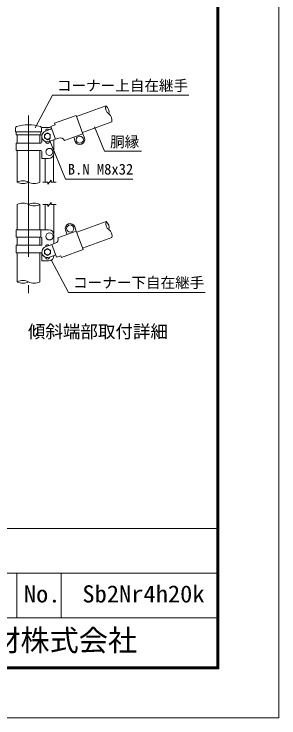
# Model space of a CAD drawing. Units: millimetres, scale not verified. Extents: x -4200 to 4200, y -2970 to 2970.
# Drawn here: x 3008 to 4200, y -2970 to 190 of the extents above; entities that cross this region are included whole.
import ezdxf
from ezdxf.enums import TextEntityAlignment as Align

# ---------------------------------------------------------------- set-up
doc = ezdxf.new("R2010")
doc.units = ezdxf.units.MM
doc.header["$LTSCALE"] = 20
doc.linetypes.add('USER1', pattern=[50.8, 31.75, -6.35, 6.35, -6.35])
for name, color, linetype, lineweight in [('0-0_D-BMK', 2, 'USER1', 13), ('0-1_D-STR1', 1, 'Continuous', 18), ('0-2_D-STR-DIM', 7, 'Continuous', 9), ('0-5_D-STR3', 3, 'Continuous', 13), ('0-7_D-STR-TXT', 7, 'Continuous', 9), ('0-8_D-TTL', 7, 'Continuous', 9)]:
    doc.layers.add(name, color=color, linetype=linetype, lineweight=lineweight)
doc.layers.add('0-4_D-TTL-TXT', color=7, linetype='Continuous')
doc.styles.add('ＭＳ ゴシック', font='')
doc.styles.get('ＭＳ ゴシック').set_extended_font_data('MS Gothic')

msp = doc.modelspace()

# ---------------------------------------------------------------- linework, layer by layer
at = {"layer": '0-0_D-BMK'}
msp.add_line((3073.2, -264.66), (3073.2, -1062.08), dxfattribs=at)
at = {"layer": '0-1_D-STR1'}
for p, q in [((3289.67, -270.22), (3421.23, -222.33)), ((3315.73, -341.82), (3447.29, -293.94)), ((3022.4, -352.59), (3022.4, -388.59)), ((3124, -352.59), (3124, -388.59)), ((3022.4, -422.59), (3022.4, -564.59)), ((3124, -422.59), (3124, -564.59)), ((3022.4, -664.59), (3022.4, -777.96)), ((3124, -664.59), (3124, -777.96)), ((3290.17, -789.58), (3421.73, -741.69)), ((3022.4, -811.96), (3022.4, -847.96)), ((3124, -811.96), (3124, -847.96)), ((3316.23, -861.18), (3447.79, -813.3)), ((3022.4, -881.96), (3022.4, -1011.96)), ((3124, -881.96), (3124, -1011.96))]:
    msp.add_line(p, q, dxfattribs=at)
at = {"layer": '0-2_D-STR-DIM'}
for p, q in [((3137.2, -564.59), (3159.7, -564.59)), ((3159.7, -573.59), (3174.7, -555.59)), ((3159.7, -573.59), (3159.7, -564.59)), ((3174.7, -564.59), (3174.7, -555.59)), ((3174.7, -564.59), (3197.2, -564.59)), ((3159.7, -673.59), (3174.7, -655.59)), ((3174.7, -664.59), (3174.7, -655.59)), ((3137.2, -664.59), (3159.7, -664.59)), ((3159.7, -673.59), (3159.7, -664.59)), ((3174.7, -664.59), (3197.2, -664.59))]:
    msp.add_line(p, q, dxfattribs=at)
for centre, radius, start, end in [((3453.34, -230.92), 33.24, 165.03504, 234.96496), ((3402.14, -249.55), 33.24, 345.03504, 54.96496), ((3415.17, -285.35), 33.24, 345.03422, 54.96578), ((3047.8, -615.36), 56.76, 63.41723, 116.58277), ((3047.8, -513.83), 56.76, 243.41723, 296.58277), ((3098.6, -513.83), 56.76, 243.41722, 296.58278), ((3047.8, -715.35), 56.76, 63.41485, 116.58515), ((3098.6, -715.35), 56.76, 63.41488, 116.58512), ((3098.6, -613.84), 56.76, 243.41488, 296.58512), ((3453.84, -750.28), 33.24, 165.03504, 234.96496), ((3402.64, -768.91), 33.24, 345.03504, 54.96496), ((3415.67, -804.71), 33.24, 345.03422, 54.96578), ((3047.8, -1062.71), 56.75, 63.41365, 116.58635), ((3047.8, -961.2), 56.75, 243.41365, 296.58635), ((3098.6, -961.2), 56.75, 243.41374, 296.58626)]:
    msp.add_arc(centre, radius, start, end, dxfattribs=at)
at = {"layer": '0-5_D-STR3'}
for p, q in [((3190.26, -300.01), (3287.62, -264.58)), ((3287.62, -264.58), (3317.71, -347.27)), ((3174.14, -314.17), (3195.07, -371.69)), ((3014.15, -320.55), (3014.15, -338.59)), ((3014.15, -338.59), (3131.75, -338.59)), ((3017.35, -338.59), (3017.35, -352.59)), ((3128.55, -338.59), (3128.55, -352.59)), ((3131.39, -318.59), (3162.95, -318.59)), ((3131.75, -320.64), (3131.75, -338.59)), ((3149.4, -335.1), (3177.97, -324.71)), ((3235.02, -377.37), (3317.71, -347.27)), ((3317.71, -347.27), (3324.55, -366.06)), ((3017.35, -352.59), (3128.95, -352.59)), ((3132.95, -356.59), (3132.95, -384.59)), ((3166.5, -382.09), (3195.07, -371.69)), ((3186.95, -374.64), (3186.95, -434.59)), ((3209.75, -366.35), (3195.07, -371.69)), ((3276.37, -362.32), (3283.21, -381.11)), ((3128.55, -388.59), (3016.95, -388.59)), ((3017.35, -388.59), (3128.95, -388.59)), ((3017.35, -388.59), (3017.35, -422.59)), ((3017.35, -422.59), (3128.95, -422.59)), ((3132.95, -426.59), (3132.95, -458.59)), ((3132.95, -458.59), (3162.95, -458.59)), ((3147.95, -458.59), (3147.95, -564.59)), ((3185.95, -442.59), (3185.95, -564.59)), ((3148.45, -664.59), (3148.45, -777.96)), ((3186.45, -664.59), (3186.45, -795.1)), ((3017.85, -811.96), (3017.85, -777.96)), ((3017.85, -777.96), (3163.45, -777.96)), ((3129.05, -811.96), (3129.05, -777.96)), ((3205.42, -814.04), (3288.12, -783.94)), ((3246.77, -798.99), (3239.93, -780.19)), ((3288.12, -783.94), (3281.28, -765.14)), ((3318.21, -866.63), (3288.12, -783.94)), ((3017.85, -811.96), (3129.45, -811.96)), ((3133.45, -815.96), (3133.45, -843.96)), ((3187.45, -840.8), (3187.45, -801.96)), ((3129.05, -847.96), (3017.45, -847.96)), ((3017.85, -847.96), (3129.45, -847.96)), ((3017.85, -881.96), (3017.85, -847.96)), ((3149.9, -854.46), (3178.47, -844.07)), ((3193.15, -838.72), (3177.53, -844.41)), ((3199.4, -901.58), (3178.47, -844.07)), ((3017.85, -881.96), (3129.45, -881.96)), ((3220.86, -902.06), (3318.21, -866.63)), ((3133.45, -917.96), (3133.45, -885.96)), ((3167, -901.45), (3195.57, -891.05)), ((3133.45, -917.96), (3163.45, -917.96))]:
    msp.add_line(p, q, dxfattribs=at)
for points in [[(3190.26, -300.01), (3192.93, -307.33), (3174.14, -314.17)], [(3220.86, -902.06), (3218.2, -894.74), (3199.4, -901.58)]]:
    msp.add_lwpolyline(points, dxfattribs=at)
for points in [[(3157.95, -343.59), (3144.96, -351.09), (3144.96, -366.09), (3157.95, -373.59), (3170.94, -366.09), (3170.94, -351.09)], [(3158.45, -892.96), (3145.46, -885.46), (3145.46, -870.46), (3158.45, -862.96), (3171.44, -870.46), (3171.44, -885.46)]]:
    msp.add_lwpolyline(points, close=True, dxfattribs=at)
for centre, radius in [((3157.95, -358.59), 12.99), ((3303.88, -373.59), 16), ((3166.95, -428.59), 16), ((3260.6, -772.67), 16), ((3167.45, -807.96), 16), ((3158.45, -877.96), 12.99)]:
    msp.add_circle(centre, radius, dxfattribs=at)
for centre, radius, start, end in [((3020.15, -320.55), 6, 107.18963, 180), ((3072.81, -490.76), 184.17, 72.71226, 107.18963), ((3125.75, -320.64), 6, 0, 72.71226), ((3157.95, -358.59), 25, 110, 290), ((3157.95, -334.59), 8.5, 36.73387, 183.26613), ((3162.95, -342.59), 24, 52.55408, 90), ((3128.95, -356.59), 4, 0, 90), ((3216.59, -385.14), 20, 22.86598, 110), ((3303.88, -373.59), 22, 200, 20), ((3128.95, -384.59), 4, 270, 0), ((3157.95, -382.59), 8.5, 176.73321, 3.26679), ((3128.95, -426.59), 4, 0, 90), ((3162.95, -434.59), 24, 270, 0), ((3260.6, -772.67), 22, 20, 200), ((3163.45, -801.96), 24, 0, 90), ((3129.45, -815.96), 4, 0, 90), ((3186.31, -819.93), 20, 290, 17.13402), ((3129.45, -843.96), 4, 270, 0), ((3158.45, -853.96), 8.5, 36.73387, 183.26679), ((3129.45, -885.96), 4, 0, 90), ((3158.45, -877.96), 25, 110, 290), ((3158.45, -901.96), 8.5, 176.73321, 3.26679), ((3163.45, -893.96), 24, 270, 359.88224)]:
    msp.add_arc(centre, radius, start, end, dxfattribs=at)
at = {"layer": '0-7_D-STR-TXT'}
for points in [[(3794.75, -174.19), (3180.93, -174.19), (3102.45, -320.19)], [(3582.05, -425.16), (3415.02, -425.16), (3370.39, -315.62)], [(3541.94, -551.4), (3238.87, -551.4), (3165.22, -371.69)], [(3867.45, -1059.11), (3253.64, -1059.11), (3175.15, -913.11)]]:
    msp.add_lwpolyline(points, dxfattribs=at)
at = {"layer": '0-8_D-TTL'}
for p, q in [((2120, -2120), (3920, -2120)), ((2120, -2320), (3920, -2320)), ((3020, -2320), (3020, -2520)), ((3220, -2320), (3220, -2520)), ((2120, -2520), (3920, -2520))]:
    msp.add_line(p, q, dxfattribs=at)
at = {"layer": '0-8_D-TTL', "color": 2, "lineweight": 18}
msp.add_lwpolyline([(-4200, 2970), (4200, 2970), (4200, -2970), (-4200, -2970)], close=True, dxfattribs=at)
at = {"layer": '0-8_D-TTL'}
for points in [[(-3930, 2750), (3930, 2750), (3930, -2750), (-3930, -2750)], [(-3927.5, 2747.5), (3927.5, 2747.5), (3927.5, -2747.5), (-3927.5, -2747.5)], [(-3925, 2745), (3925, 2745), (3925, -2745), (-3925, -2745)], [(-3922.5, 2742.5), (3922.5, 2742.5), (3922.5, -2742.5), (-3922.5, -2742.5)], [(-3920, 2740), (3920, 2740), (3920, -2740), (-3920, -2740)]]:
    msp.add_lwpolyline(points, close=True, dxfattribs=at)

# ---------------------------------------------------------------- texts
at = {"layer": '0-4_D-TTL-TXT', "style": 'ＭＳ ゴシック'}
for s, height, p in [('傾斜端部取付詳細', 57.77, (3070.13, -1281.36)), ('JFE 建材株式会社', 96.21, (2512.38, -2698.5))]:
    msp.add_text(s, height=height, dxfattribs=at).set_placement(p, align=Align.BOTTOM_LEFT)
at = {"layer": '0-4_D-TTL-TXT', "style": 'ＭＳ ゴシック', "width": 1.05}
for s, p in [('No.', (3052, -2474.8)), ('Sb2Nr4h20k', (3315.33, -2474.8))]:
    msp.add_text(s, height=76.98, dxfattribs=at).set_placement(p, align=Align.BOTTOM_LEFT)
at = {"layer": '0-7_D-STR-TXT', "style": 'ＭＳ ゴシック'}
for s, p in [('コーナー上自在継手', (3200.86, -169)), ('胴縁', (3439.96, -421.71)), ('B.N M8x32', (3249.71, -544.69)), ('コーナー下自在継手', (3273.57, -1053.93))]:
    msp.add_text(s, height=48.09, dxfattribs=at).set_placement(p, align=Align.BOTTOM_LEFT)

doc.saveas('drawing.dxf')
